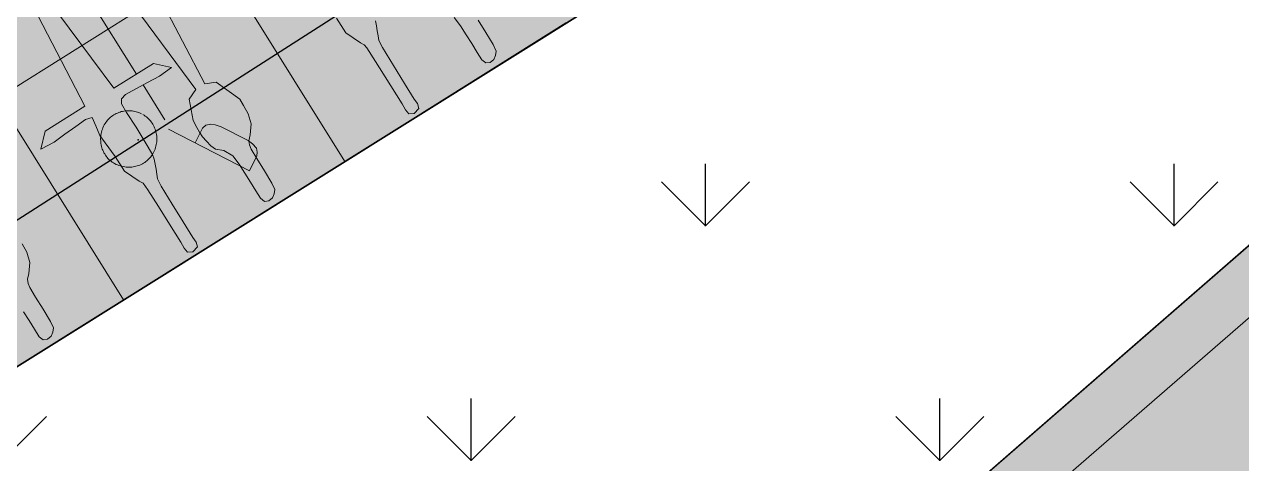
# Model space of a CAD drawing. Header units: metres. Extents: x 3 to 509016, y 4 to 6969473.
# Drawn here: x 507760.828 to 507765.494, y 6967253.572 to 6967255.254 of the extents above; entities that cross this region are included whole.
import ezdxf

# ---------------------------------------------------------------- set-up
doc = ezdxf.new("R2010")
doc.units = ezdxf.units.M
doc.linetypes.add('DASHED', pattern=[19.05, 12.7, -6.35])
doc.linetypes.add('ISO-DATUM', pattern=[30, 25, -5])
for name, color, linetype, lineweight in [('A-DETL-GENF', 252, 'Continuous', 5), ('A-FLOR', 252, 'Continuous', 5), ('A-WALL', 252, 'Continuous', 5), ('ROAD_FURNITURE', 252, 'Continuous', 0), ('S_RM_UG_PIPES', 252, 'EXIST_RISINGMAIN', 0)]:
    doc.layers.add(name, color=color, linetype=linetype, lineweight=lineweight)
doc.layers.add('C_HATCH_PR_BUILDING', color=7, linetype='Continuous', true_color=0xffffff)
doc.layers.add('HATCH_PAVEMENT_FOOTPATH', color=7, linetype='Continuous', true_color=0xffe8a3)
for name, color, linetype in [('CIV_BUILDING FOOTPRINT', 252, 'ISO-DATUM'), ('CIV_BUILDING ROOF', 7, 'DASHED'), ('HATCH_LANDSCAPE', 1, 'Continuous'), ('mga2020ROAD_FURNITURE', 252, 'Continuous'), ('mga2020TOPO_GEN', 252, 'Continuous'), ('XREF', 7, 'Continuous')]:
    doc.layers.add(name, color=color, linetype=linetype)
doc.layers.add('defpoints_hatch_bdy', color=47, linetype='Continuous', plot=False)
doc.styles.get("Standard").update_dxf_attribs({"font": 'ARIALN.TTF'})
doc.linetypes.add('EXIST_RISINGMAIN', pattern='A,5,-2.5,5,-2,["RM",Standard,S=2.5,R=0,X=0,Y=-1.25],-5,5,-2.5,5,-2.5', length=34.5)

# ---------------------------------------------------------------- blocks, each defined once
blk = doc.blocks.new('XD_HATCH')
at = {"layer": 'C_HATCH_PR_BUILDING'}
h = blk.add_hatch(color=256, dxfattribs=at)
h.dxf.hatch_style = 1
h.paths.add_polyline_path([(507766.7115, 6967255.4419), (507736.5225, 6967229.2026), (507736.7065, 6967228.9886), (507736.6866, 6967228.9713), (507782.5664, 6967176.2259), (507795.6608, 6967161.1606), (507797.004, 6967162.3282), (507817.315, 6967142.7075), (507816.1899, 6967141.3183), (507902.111, 6967071.7319), (507911.8012, 6967083.7195), (507919.9177, 6967093.7604), (507927.2652, 6967102.8327), (507888.2111, 6967134.4624), (507891.1024, 6967138.2676), (507841.6235, 6967217.7421), (507824.7665, 6967203.095), (507829.3108, 6967190.6071), (507825.7524, 6967187.5143), (507795.4936, 6967222.4037)])
at = {"layer": 'HATCH_LANDSCAPE', "ltscale": 0.5}
h = blk.add_hatch(dxfattribs=at)
h.set_pattern_fill('GRASS', color=256, scale=0.05)
h.paths.add_polyline_path([(507765.6876, 6967256.9979), (507766.7115, 6967255.4419), (507751.6164, 6967242.3217), (507748.7956, 6967245.5671), (507737.8253, 6967236.032), (507740.6461, 6967232.7866), (507736.5214, 6967229.2015), (507736.2584, 6967228.8951), (507736.0784, 6967229.1466), (507735.8162, 6967229.5596), (507735.5842, 6967229.9902), (507735.3834, 6967230.4363), (507735.2151, 6967230.8956), (507735.1947, 6967230.9601), (507735.1169, 6967231.2239), (507735.0799, 6967231.3658), (507734.9786, 6967231.8443), (507734.9118, 6967232.3289), (507734.8797, 6967232.8171), (507734.8803, 6967233.246), (507734.8828, 6967233.3062), (507734.9203, 6967233.7944), (507734.9896, 6967234.2792), (507735.0933, 6967234.7572), (507735.1745, 6967235.0486), (507735.231, 6967235.2266), (507735.4019, 6967235.6849), (507735.5476, 6967236.0122), (507735.6051, 6967236.1298), (507735.6577, 6967236.2326), (507735.8387, 6967236.5602), (507736.1023, 6967236.972), (507736.3513, 6967237.3085), (507736.3954, 6967237.3633), (507736.7158, 6967237.7327), (507737.0357, 6967238.0527), (507737.0624, 6967238.0775), (507737.2362, 6967238.2327), (507737.8116, 6967238.7328), (507738.189, 6967239.0609), (507738.5664, 6967239.3889), (507738.9437, 6967239.7169), (507739.3211, 6967240.0449), (507739.6985, 6967240.3729), (507739.8922, 6967240.5412), (507740.4538, 6967241.028), (507740.8316, 6967241.3555), (507741.2094, 6967241.683), (507741.5872, 6967242.0104), (507741.9651, 6967242.3379), (507742.3429, 6967242.6654), (507742.7207, 6967242.9929), (507743.0985, 6967243.3204), (507743.4764, 6967243.6479), (507743.8542, 6967243.9754), (507744.232, 6967244.3028), (507744.6098, 6967244.6303), (507744.9877, 6967244.9578), (507745.3655, 6967245.2853), (507745.7433, 6967245.6128), (507746.1211, 6967245.9403), (507746.499, 6967246.2678), (507746.8768, 6967246.5953), (507747.2546, 6967246.9227), (507747.6324, 6967247.2502), (507748.0103, 6967247.5777), (507748.3881, 6967247.9052), (507748.7659, 6967248.2327), (507749.1437, 6967248.5602), (507749.5216, 6967248.8877), (507749.8994, 6967249.2152), (507750.2772, 6967249.5426), (507750.655, 6967249.8701), (507750.8401, 6967250.0329), (507750.9252, 6967249.8972), (507751.8789, 6967248.3707), (507765.4483, 6967256.8484)])
at = {"layer": 'HATCH_PAVEMENT_FOOTPATH'}
h = blk.add_hatch(color=256, dxfattribs=at)
h.dxf.hatch_style = 1
h.paths.add_polyline_path([(507751.8789, 6967248.3707), (507750.8192, 6967250.0668), (507764.199, 6967258.2482), (507768.6503, 6967260.7366), (507768.8747, 6967259.5551), (507765.4333, 6967257.405), (507765.6876, 6967256.9979)])
at = {"elevation": 4.784}
blk.add_lwpolyline([(507750.655, 6967249.8701), (507750.8401, 6967250.0329), (507750.9252, 6967249.8972), (507751.8789, 6967248.3707), (507765.4483, 6967256.8484), (507765.4746, 6967256.8649), (507766.7115, 6967255.4419), (507751.6164, 6967242.3217), (507748.7956, 6967245.5671)], dxfattribs=at)
at = {"layer": 'defpoints_hatch_bdy', "color": 4}
blk.add_lwpolyline([(507751.8789, 6967248.3707), (507750.8192, 6967250.0668), (507764.6279, 6967258.6941), (507765.6876, 6967256.9979)], close=True, dxfattribs=at)
blk = doc.blocks.new('25027_BNP_Skygate Play-Sheet - 000101 - SITE PLAN')
at = {"layer": 'A-DETL-GENF'}
for p, q in [((-2228950.3, 4018767.5), (-2228957.7, 4018752.5)), ((-2228957.7, 4018752.5), (-2228954.9, 4018734.6)), ((-2228932.3, 4018774.6), (-2228950.3, 4018767.5)), ((-2228898.5, 4018774.4), (-2228932.3, 4018774.6)), ((-2228858.9, 4018774.4), (-2228898.5, 4018774.4)), ((-2228819.3, 4018774.6), (-2228858.9, 4018774.4)), ((-2228954.9, 4018734.6), (-2228945.4, 4018720.9)), ((-2228945.4, 4018720.9), (-2228932.4, 4018710.4)), ((-2228932.4, 4018710.4), (-2228905.6, 4018706.7)), ((-2228905.6, 4018706.7), (-2228850.9, 4018705.8)), ((-2228850.9, 4018705.8), (-2228796, 4018705.9)), ((-2228796, 4018705.9), (-2228753.2, 4018705)), ((-2228753.2, 4018705), (-2228736.5, 4018702.1)), ((-2228736.5, 4018702.1), (-2228721.5, 4018696)), ((-2228721.5, 4018696), (-2228705.7, 4018679.2)), ((-2228705.7, 4018679.2), (-2228671.7, 4018654.1)), ((-2228671.7, 4018654.1), (-2228632.4, 4018643.4)), ((-2228632.4, 4018643.4), (-2228596, 4018641.5)), ((-2228327.2, 4018388.7), (-2228330.4, 4018331.4)), ((-2228276.9, 4018338.4), (-2228327.2, 4018388.7)), ((-2228330.4, 4018331.4), (-2228326.6, 4018280.1)), ((-2228276.9, 4018158.4), (-2228276.9, 4018338.4)), ((-2228326.6, 4018280.1), (-2228323.7, 4018228.7)), ((-2228323.7, 4018228.7), (-2228320.8, 4018183.8)), ((-2228568.4, 4018161.7), (-2228630.5, 4018134.5)), ((-2228501.7, 4018161.9), (-2228568.4, 4018161.7)), ((-2228436.6, 4018166.5), (-2228501.7, 4018161.9)), ((-2228402, 4018168.6), (-2228436.6, 4018166.5)), ((-2228362.8, 4018163.1), (-2228402, 4018168.6)), ((-2228327.8, 4018157.9), (-2228362.8, 4018163.1)), ((-2228320.8, 4018183.8), (-2228327.8, 4018157.9)), ((-2227718.6, 4018113.7), (-2228276.9, 4018158.4)), ((-2228959.2, 4018121.6), (-2228968.8, 4018102.5)), ((-2228968.8, 4018102.5), (-2228961.9, 4018078)), ((-2228939.7, 4018123.8), (-2228959.2, 4018121.6)), ((-2228912.5, 4018122.5), (-2228939.7, 4018123.8)), ((-2228831.8, 4018122.9), (-2228912.5, 4018122.5)), ((-2228751, 4018122.9), (-2228831.8, 4018122.9)), ((-2228675.8, 4018123.2), (-2228751, 4018122.9)), ((-2228660.1, 4018123.6), (-2228675.8, 4018123.2)), ((-2228644.7, 4018125.8), (-2228660.1, 4018123.6)), ((-2228630.5, 4018134.5), (-2228644.7, 4018125.8)), ((-2228961.9, 4018078), (-2228943.7, 4018072.4)), ((-2228943.7, 4018072.4), (-2228922.6, 4018073.7)), ((-2228922.6, 4018073.7), (-2228852.1, 4018073.3)), ((-2228852.1, 4018073.3), (-2228771.4, 4018073.3)), ((-2228771.4, 4018073.3), (-2228690.6, 4018072.5)), ((-2228690.6, 4018072.5), (-2228660.7, 4018069.6)), ((-2228660.7, 4018069.6), (-2228643.2, 4018062.7)), ((-2228643.2, 4018062.7), (-2228625.6, 4018055)), ((-2228625.6, 4018055), (-2228607.6, 4018048.2)), ((-2228607.6, 4018048.2), (-2228589.5, 4018041.1)), ((-2228276.9, 4018028.6), (-2227718.6, 4018073.3)), ((-2228589.5, 4018041.1), (-2228571.2, 4018036.7)), ((-2228571.2, 4018036.7), (-2228516.3, 4018035.2)), ((-2228516.3, 4018035.2), (-2228449.2, 4018034.8)), ((-2228449.2, 4018034.8), (-2228382, 4018035.6)), ((-2228382, 4018035.6), (-2228343.7, 4018034.6)), ((-2228343.7, 4018034.6), (-2228326.6, 4018024.7)), ((-2228326.6, 4018024.7), (-2228320.8, 4018003.2)), ((-2228320.8, 4018003.2), (-2228323.7, 4017958.4)), ((-2228276.9, 4017848.6), (-2228276.9, 4018028.6)), ((-2228323.7, 4017958.4), (-2228326.6, 4017906.9)), ((-2228326.6, 4017906.9), (-2228330.4, 4017855.6)), ((-2228681.2, 4017820.8), (-2228702.7, 4017797.3)), ((-2228660.9, 4017829.5), (-2228681.2, 4017820.8)), ((-2228637.2, 4017834.6), (-2228660.9, 4017829.5)), ((-2228615.4, 4017838), (-2228637.2, 4017834.6)), ((-2228594.1, 4017839), (-2228615.4, 4017838)), ((-2228572.6, 4017838), (-2228594.1, 4017839)), ((-2228543.1, 4017836.3), (-2228572.6, 4017838)), ((-2228465.3, 4017804.7), (-2228543.1, 4017836.3)), ((-2228330.4, 4017855.6), (-2228327.2, 4017798.3)), ((-2228327.2, 4017798.3), (-2228276.9, 4017848.6)), ((-2228950.3, 4017767.5), (-2228957.7, 4017752.5)), ((-2228932.3, 4017774.6), (-2228950.3, 4017767.5)), ((-2228898.5, 4017774.4), (-2228932.3, 4017774.6)), ((-2228858.9, 4017774.4), (-2228898.5, 4017774.4)), ((-2228819.3, 4017774.6), (-2228858.9, 4017774.4)), ((-2228778.4, 4017774.1), (-2228819.3, 4017774.6)), ((-2228738.4, 4017778), (-2228778.4, 4017774.1)), ((-2228702.7, 4017797.3), (-2228738.4, 4017778)), ((-2228448.1, 4017763.9), (-2228465.3, 4017804.7)), ((-2227889.9, 4017808.6), (-2228448.1, 4017763.9)), ((-2228957.7, 4017752.5), (-2228954.9, 4017734.6)), ((-2228954.9, 4017734.6), (-2228945.4, 4017720.9)), ((-2228945.4, 4017720.9), (-2228932.4, 4017710.4)), ((-2228465.3, 4017682.7), (-2228448.1, 4017723.5)), ((-2228448.1, 4017723.5), (-2227889.9, 4017678.8)), ((-2228932.4, 4017710.4), (-2228905.6, 4017706.7)), ((-2228905.6, 4017706.7), (-2228850.9, 4017705.8)), ((-2228850.9, 4017705.8), (-2228796, 4017705.9)), ((-2228796, 4017705.9), (-2228753.2, 4017705)), ((-2228753.2, 4017705), (-2228736.5, 4017702.1)), ((-2228736.5, 4017702.1), (-2228721.5, 4017696)), ((-2228721.5, 4017696), (-2228705.7, 4017679.2)), ((-2228705.7, 4017679.2), (-2228671.7, 4017654.1)), ((-2228568.2, 4017641), (-2228465.3, 4017682.7)), ((-2228671.7, 4017654.1), (-2228632.4, 4017643.4)), ((-2228632.4, 4017643.4), (-2228596, 4017641.5)), ((-2228596, 4017641.5), (-2228568.2, 4017641)), ((-2228568.4, 4017161.7), (-2228630.5, 4017134.5)), ((-2228501.7, 4017161.9), (-2228568.4, 4017161.7)), ((-2228959.2, 4017121.6), (-2228968.8, 4017102.5)), ((-2228939.7, 4017123.8), (-2228959.2, 4017121.6)), ((-2228912.5, 4017122.5), (-2228939.7, 4017123.8)), ((-2228831.8, 4017122.9), (-2228912.5, 4017122.5)), ((-2228751, 4017122.9), (-2228831.8, 4017122.9)), ((-2228675.8, 4017123.2), (-2228751, 4017122.9)), ((-2228660.1, 4017123.6), (-2228675.8, 4017123.2)), ((-2228644.7, 4017125.8), (-2228660.1, 4017123.6)), ((-2228630.5, 4017134.5), (-2228644.7, 4017125.8)), ((-2228968.8, 4017102.5), (-2228961.9, 4017078)), ((-2228961.9, 4017078), (-2228943.7, 4017072.4)), ((-2228943.7, 4017072.4), (-2228922.6, 4017073.7)), ((-2228922.6, 4017073.7), (-2228852.1, 4017073.3)), ((-2228852.1, 4017073.3), (-2228771.4, 4017073.3)), ((-2228771.4, 4017073.3), (-2228690.6, 4017072.5)), ((-2228690.6, 4017072.5), (-2228660.7, 4017069.6)), ((-2228660.7, 4017069.6), (-2228643.2, 4017062.7)), ((-2228643.2, 4017062.7), (-2228625.6, 4017055)), ((-2228625.6, 4017055), (-2228607.6, 4017048.2)), ((-2228607.6, 4017048.2), (-2228589.5, 4017041.1)), ((-2228950.3, 4016767.5), (-2228957.7, 4016752.5)), ((-2228957.7, 4016752.5), (-2228954.9, 4016734.6)), ((-2228932.3, 4016774.6), (-2228950.3, 4016767.5)), ((-2228898.5, 4016774.4), (-2228932.3, 4016774.6)), ((-2228858.9, 4016774.4), (-2228898.5, 4016774.4)), ((-2228819.3, 4016774.6), (-2228858.9, 4016774.4)), ((-2228778.4, 4016774.1), (-2228819.3, 4016774.6)), ((-2228738.4, 4016778), (-2228778.4, 4016774.1)), ((-2228954.9, 4016734.6), (-2228945.4, 4016720.9)), ((-2228945.4, 4016720.9), (-2228932.4, 4016710.4)), ((-2228932.4, 4016710.4), (-2228905.6, 4016706.7)), ((-2228905.6, 4016706.7), (-2228850.9, 4016705.8)), ((-2228850.9, 4016705.8), (-2228796, 4016705.9))]:
    blk.add_line(p, q, dxfattribs=at)
at = {"layer": 'A-FLOR'}
for p, q in [((-2228983.4, 4029426.1), (-2228983.4, 4013143.9)), ((-2228983.4, 4018426.1), (-2228983.4, 4019426.1)), ((-2227183.4, 4018426.1), (-2228983.4, 4018426.1)), ((-2228983.4, 4017426.1), (-2228983.4, 4018426.1)), ((-2228983.4, 4018426.1), (-2227183.4, 4018426.1)), ((-2228483.4, 4017926.1), (-2228325.5, 4017926.1)), ((-2228276.9, 4017926.1), (-2227889.9, 4017926.1)), ((-2227183.4, 4017426.1), (-2228983.4, 4017426.1)), ((-2228983.4, 4016426.1), (-2228983.4, 4017426.1)), ((-2228983.4, 4017426.1), (-2227183.4, 4017426.1))]:
    blk.add_line(p, q, dxfattribs=at)
at = {"layer": 'A-WALL'}
for p, q in [((-2231072.8, 4013198.7), (-2237289.7, 4052449.7)), ((-2232407.7, 4022962.6), (-2231235.3, 4015561)), ((-2231206.2, 4015377), (-2230866.4, 4013231.4))]:
    blk.add_line(p, q, dxfattribs=at)
blk = doc.blocks.new('XE_ARCH')
at = {"xscale": 0.001, "yscale": 0.001, "zscale": 0.001, "rotation": 121.996}
blk.add_blockref('25027_BNP_Skygate Play-Sheet - 000101 - SITE PLAN', (509988.1258, 6971273.7702), dxfattribs=at)
blk = doc.blocks.new('BAC R BOL SMALL')
for p, q in [((-2.1385, 3.8476), (-2.3209, 3.7415)), ((-1.9516, 3.9447), (-2.1385, 3.8476)), ((-1.7605, 4.0325), (-1.9516, 3.9447)), ((-1.5655, 4.1112), (-1.7605, 4.0325)), ((-1.367, 4.1804), (-1.5655, 4.1112)), ((-1.1654, 4.2401), (-1.367, 4.1804)), ((-0.9611, 4.2902), (-1.1654, 4.2401)), ((-0.7544, 4.3306), (-0.9611, 4.2902)), ((-0.5458, 4.3611), (-0.7544, 4.3306)), ((-0.3356, 4.3816), (-0.5458, 4.3611)), ((-0.1241, 4.392), (-0.3356, 4.3816)), ((0.0882, 4.3922), (-0.1241, 4.392)), ((0.301, 4.3821), (0.0882, 4.3922)), ((0.5139, 4.3616), (0.301, 4.3821)), ((0.7265, 4.3305), (0.5139, 4.3616)), ((0.9385, 4.2888), (0.7265, 4.3305)), ((1.1495, 4.2362), (0.9385, 4.2888)), ((1.359, 4.1728), (1.1495, 4.2362)), ((1.5668, 4.0983), (1.359, 4.1728)), ((1.7725, 4.0127), (1.5668, 4.0983)), ((1.9756, 3.9158), (1.7725, 4.0127)), ((2.364, 3.6868), (2.1736, 3.8056)), ((-3.9185, 1.9844), (-4.0159, 1.7589)), ((-3.8088, 2.2087), (-3.9185, 1.9844)), ((-3.6931, 2.3988), (-3.8088, 2.2087)), ((-3.569, 2.5811), (-3.6931, 2.3988)), ((-3.4369, 2.7554), (-3.569, 2.5811)), ((-3.2973, 2.9215), (-3.4369, 2.7554)), ((-3.1504, 3.0794), (-3.2973, 2.9215)), ((-2.9967, 3.229), (-3.1504, 3.0794)), ((-2.8365, 3.3701), (-2.9967, 3.229)), ((-2.6702, 3.5026), (-2.8365, 3.3701)), ((-2.4982, 3.6265), (-2.6702, 3.5026)), ((-2.3209, 3.7415), (-2.4982, 3.6265)), ((2.5466, 3.5598), (2.364, 3.6868)), ((2.7214, 3.4249), (2.5466, 3.5598)), ((2.8881, 3.2825), (2.7214, 3.4249)), ((3.0465, 3.1328), (2.8881, 3.2825)), ((3.1966, 2.9762), (3.0465, 3.1328)), ((3.3382, 2.813), (3.1966, 2.9762)), ((3.4711, 2.6437), (3.3382, 2.813)), ((3.5951, 2.4684), (3.4711, 2.6437)), ((3.7101, 2.2875), (3.5951, 2.4684)), ((3.816, 2.1015), (3.7101, 2.2875)), ((3.9126, 1.9105), (3.816, 2.1015)), ((3.9998, 1.7149), (3.9126, 1.9105)), ((11.9592, 2.1519), (11.43, 1.6933)), ((12.7353, 2.293), (11.9592, 2.1519)), ((13.3703, 2.2225), (12.7353, 2.293)), ((14.3228, 1.905), (13.3703, 2.2225)), ((18.4856, -0.2117), (14.3228, 1.905)), ((-4.3679, 0.1747), (-4.3729, -0.0484)), ((-4.3519, 0.3993), (-4.3679, 0.1747)), ((-4.3247, 0.625), (-4.3519, 0.3993)), ((-4.2862, 0.8515), (-4.3247, 0.625)), ((-4.2362, 1.0785), (-4.2862, 0.8515)), ((-4.1746, 1.3056), (-4.2362, 1.0785)), ((-4.1012, 1.5325), (-4.1746, 1.3056)), ((-4.0159, 1.7589), (-4.1012, 1.5325)), ((4.0773, 1.5151), (3.9998, 1.7149)), ((4.145, 1.3114), (4.0773, 1.5151)), ((4.2028, 1.1041), (4.145, 1.3114)), ((4.2506, 0.8936), (4.2028, 1.1041)), ((4.2881, 0.6801), (4.2506, 0.8936)), ((4.3152, 0.4641), (4.2881, 0.6801)), ((4.3318, 0.2458), (4.3152, 0.4641)), ((4.3376, 0.0256), (4.3318, 0.2458)), ((4.3327, -0.1962), (4.3376, 0.0256)), ((6.1384, 1.5522), (18.6973, -4.9036)), ((11.43, 1.6933), (10.2659, -0.5997)), ((-4.3729, -0.0484), (-4.367, -0.2697)), ((-4.367, -0.2697), (-4.3504, -0.4889)), ((-4.3504, -0.4889), (-4.3233, -0.7057)), ((-4.3233, -0.7057), (-4.2858, -0.9197)), ((-4.2858, -0.9197), (-4.2381, -1.1305)), ((-4.2381, -1.1305), (-4.1802, -1.3379)), ((-4.1802, -1.3379), (-4.1125, -1.5415)), ((-4.1125, -1.5415), (-4.035, -1.741)), ((-4.035, -1.741), (-3.9478, -1.936)), ((3.8833, -1.9876), (3.9807, -1.7651)), ((3.9807, -1.7651), (4.066, -1.5415)), ((4.066, -1.5415), (4.1394, -1.3172)), ((4.1394, -1.3172), (4.201, -1.0925)), ((4.201, -1.0925), (4.251, -0.8677)), ((4.251, -0.8677), (4.2895, -0.6432)), ((4.2895, -0.6432), (4.3167, -0.4192)), ((4.3167, -0.4192), (4.3327, -0.1962)), ((19.1911, -0.7409), (18.4856, -0.2117)), ((19.7909, -1.4111), (19.1911, -0.7409)), ((19.8967, -2.0109), (19.7909, -1.4111)), ((-3.9478, -1.936), (-3.8512, -2.1263)), ((-3.8512, -2.1263), (-3.7453, -2.3115)), ((-3.7453, -2.3115), (-3.6303, -2.4912)), ((-3.6303, -2.4912), (-3.5063, -2.6651)), ((-3.5063, -2.6651), (-3.3734, -2.8329)), ((-3.3734, -2.8329), (-3.2318, -2.9943)), ((-3.2318, -2.9943), (-3.0817, -3.1489)), ((-3.0817, -3.1489), (-2.9233, -3.2965)), ((-2.9233, -3.2965), (-2.7566, -3.4365)), ((-2.7566, -3.4365), (-2.5818, -3.5688)), ((-2.5818, -3.5688), (-2.3992, -3.6931)), ((-2.3992, -3.6931), (-2.2088, -3.8088)), ((2.0929, -3.842), (2.2776, -3.7372)), ((2.2776, -3.7372), (2.457, -3.6233)), ((2.457, -3.6233), (2.6306, -3.5003)), ((2.6306, -3.5003), (2.7982, -3.3685)), ((2.7982, -3.3685), (2.9594, -3.2279)), ((2.9594, -3.2279), (3.1139, -3.0788)), ((3.1139, -3.0788), (3.2613, -2.9211)), ((3.2613, -2.9211), (3.4013, -2.7552)), ((3.4013, -2.7552), (3.5336, -2.5811)), ((3.5336, -2.5811), (3.6578, -2.3989)), ((3.6578, -2.3989), (3.7736, -2.2088)), ((3.7736, -2.2088), (3.8833, -1.9876)), ((18.6973, -4.9036), (19.8614, -2.6106)), ((19.8614, -2.6106), (19.8967, -2.0109)), ((-2.2088, -3.8088), (-1.9877, -3.9154)), ((-1.9877, -3.9154), (-1.7652, -4.0101)), ((-1.7652, -4.0101), (-1.5416, -4.0931)), ((-1.5416, -4.0931), (-1.3173, -4.1646)), ((-1.3173, -4.1646), (-1.0926, -4.2245)), ((-1.0926, -4.2245), (-0.8679, -4.2732)), ((-0.8679, -4.2732), (-0.6435, -4.3106)), ((-0.6435, -4.3106), (-0.4197, -4.337)), ((-0.4197, -4.337), (-0.1969, -4.3525)), ((-0.1969, -4.3525), (0.0246, -4.3573)), ((0.0246, -4.3573), (0.2444, -4.3514)), ((0.2444, -4.3514), (0.4623, -4.335)), ((0.4623, -4.335), (0.6778, -4.3082)), ((0.6778, -4.3082), (0.8906, -4.2712)), ((0.8906, -4.2712), (1.1005, -4.2241)), ((1.1005, -4.2241), (1.307, -4.1671)), ((1.307, -4.1671), (1.5099, -4.1002)), ((1.5099, -4.1002), (1.7087, -4.0236)), ((1.7087, -4.0236), (1.9031, -3.9375)), ((1.9031, -3.9375), (2.0929, -3.842))]:
    blk.add_line(p, q)
blk = doc.blocks.new('XE_SURVEY')
at = {"layer": 'mga2020ROAD_FURNITURE'}
blk.add_point((507761.2646, 6967254.8115, 4.5974), dxfattribs=at)
blk.add_point((507761.2646, 6967254.8115, 4.5974), dxfattribs=at)
at = {"layer": 'mga2020TOPO_GEN'}
blk.add_polyline3d([(507721.4061, 6967230.9471, 4.3849), (507722.8503, 6967231.8206, 4.4603), (507725.9428, 6967226.5822, 4.5347), (507728.7643, 6967229.3076, 4.3792), (507732.4014, 6967233.8998, 4.4481), (507736.333, 6967237.9283, 4.5187), (507738.4795, 6967240.1832, 4.5227), (507742.8798, 6967243.4148, 4.5515), (507748.1545, 6967246.6967, 4.5782), (507754.6316, 6967250.6759, 4.5949), (507759.7921, 6967253.8601, 4.5724), (507763.226, 6967256.0566, 4.6167), (507767.2843, 6967258.544, 4.6833), (507767.3115, 6967260.0389, 4.6591)], dxfattribs=at)
at = {"layer": 'S_RM_UG_PIPES'}
blk.add_lwpolyline([(507783.0387, 6967266.9042), (507782.2027, 6967265.9602), (507774.9124, 6967262.4329), (507770.4424, 6967260.194), (507766.0161, 6967257.8685), (507761.8947, 6967255.7032), (507756.9433, 6967252.5983), (507752.2532, 6967249.6573), (507747.9878, 6967247.1179), (507745.4098, 6967245.5836), (507743.6911, 6967244.5608), (507741.1352, 6967242.9905), (507734.7873, 6967238.9962), (507730.5554, 6967236.3333), (507726.0446, 6967234.1852), (507725.0957, 6967233.7482), (507720.8087, 6967233.4102), (507720.2157, 6967230.8222)], dxfattribs=at)
at = {"layer": 'ROAD_FURNITURE', "xscale": 0.0247222863170386, "yscale": 0.0247222863170386, "zscale": 0.0247222863170386}
blk.add_blockref('BAC R BOL SMALL', (507761.2287, 6967254.8146, 4.5974), dxfattribs=at)
blk = doc.blocks.new('XD_DESIGN_1')
at = {"layer": 'CIV_BUILDING FOOTPRINT'}
blk.add_lwpolyline([(507766.7127, 6967255.4428), (507736.5214, 6967229.2015), (507795.6614, 6967161.1614), (507797.0047, 6967162.3289), (507817.3155, 6967142.7081), (507816.1904, 6967141.3189), (507902.111, 6967071.7319), (507918.7299, 6967092.3733), (507927.2264, 6967102.8642), (507888.2115, 6967134.4625), (507891.2843, 6967138.2566), (507841.6355, 6967217.752), (507824.7674, 6967203.0956), (507829.2813, 6967190.6909), (507825.6989, 6967187.5773), (507766.7127, 6967255.4428)], dxfattribs=at)
at = {"layer": 'CIV_BUILDING ROOF'}
blk.add_lwpolyline([(507736.5214, 6967229.2015), (507735.95, 6967229.8588), (507750.4328, 6967243.6911), (507766.1398, 6967256.0996), (507766.7127, 6967255.4428)], dxfattribs=at)
blk = doc.blocks.new('XD_DESIGN_2')
at = {"layer": 'CIV_BUILDING FOOTPRINT'}
blk.add_lwpolyline([(507766.7127, 6967255.4428), (507736.5214, 6967229.2015), (507795.6614, 6967161.1614), (507797.0047, 6967162.3289), (507817.3155, 6967142.7081), (507816.1904, 6967141.3189), (507902.111, 6967071.7319), (507918.7299, 6967092.3733), (507927.2264, 6967102.8642), (507888.2115, 6967134.4625), (507891.2843, 6967138.2566), (507841.6355, 6967217.752), (507824.7674, 6967203.0956), (507829.2813, 6967190.6909), (507825.6989, 6967187.5773), (507766.7127, 6967255.4428)], dxfattribs=at)
at = {"layer": 'CIV_BUILDING ROOF'}
blk.add_lwpolyline([(507736.5214, 6967229.2015), (507735.95, 6967229.8588), (507750.4328, 6967243.6911), (507766.1398, 6967256.0996), (507766.7127, 6967255.4428)], dxfattribs=at)

msp = doc.modelspace()

# ---------------------------------------------------------------- linework, layer by layer
msp.add_lwpolyline([(507766.7127, 6967255.4428), (507736.5225, 6967229.2026), (507795.6614, 6967161.1614), (507797.0047, 6967162.3289), (507817.3155, 6967142.7081), (507816.1904, 6967141.3189), (507902.0841, 6967071.7407), (507927.2653, 6967102.8324), (507888.2115, 6967134.4625), (507891.2843, 6967138.2566), (507841.6355, 6967217.752), (507824.7674, 6967203.0956), (507829.2813, 6967190.6909), (507825.6989, 6967187.5773), (507766.7127, 6967255.4428)])

# ---------------------------------------------------------------- block references
for name in ['XD_HATCH', 'XE_ARCH', 'XE_SURVEY']:
    msp.add_blockref(name, (0, 0))
at = {"layer": 'XREF'}
for name in ['XD_HATCH', 'XE_ARCH', 'XE_SURVEY']:
    msp.add_blockref(name, (0, 0), dxfattribs=at)

# ---------------------------------------------------------------- next in the draw order: block references
msp.add_blockref('XD_DESIGN_1', (0, 0))

# ---------------------------------------------------------------- next in the draw order: block references
msp.add_blockref('XD_DESIGN_2', (0, 0), dxfattribs=at)

doc.saveas('drawing.dxf')
